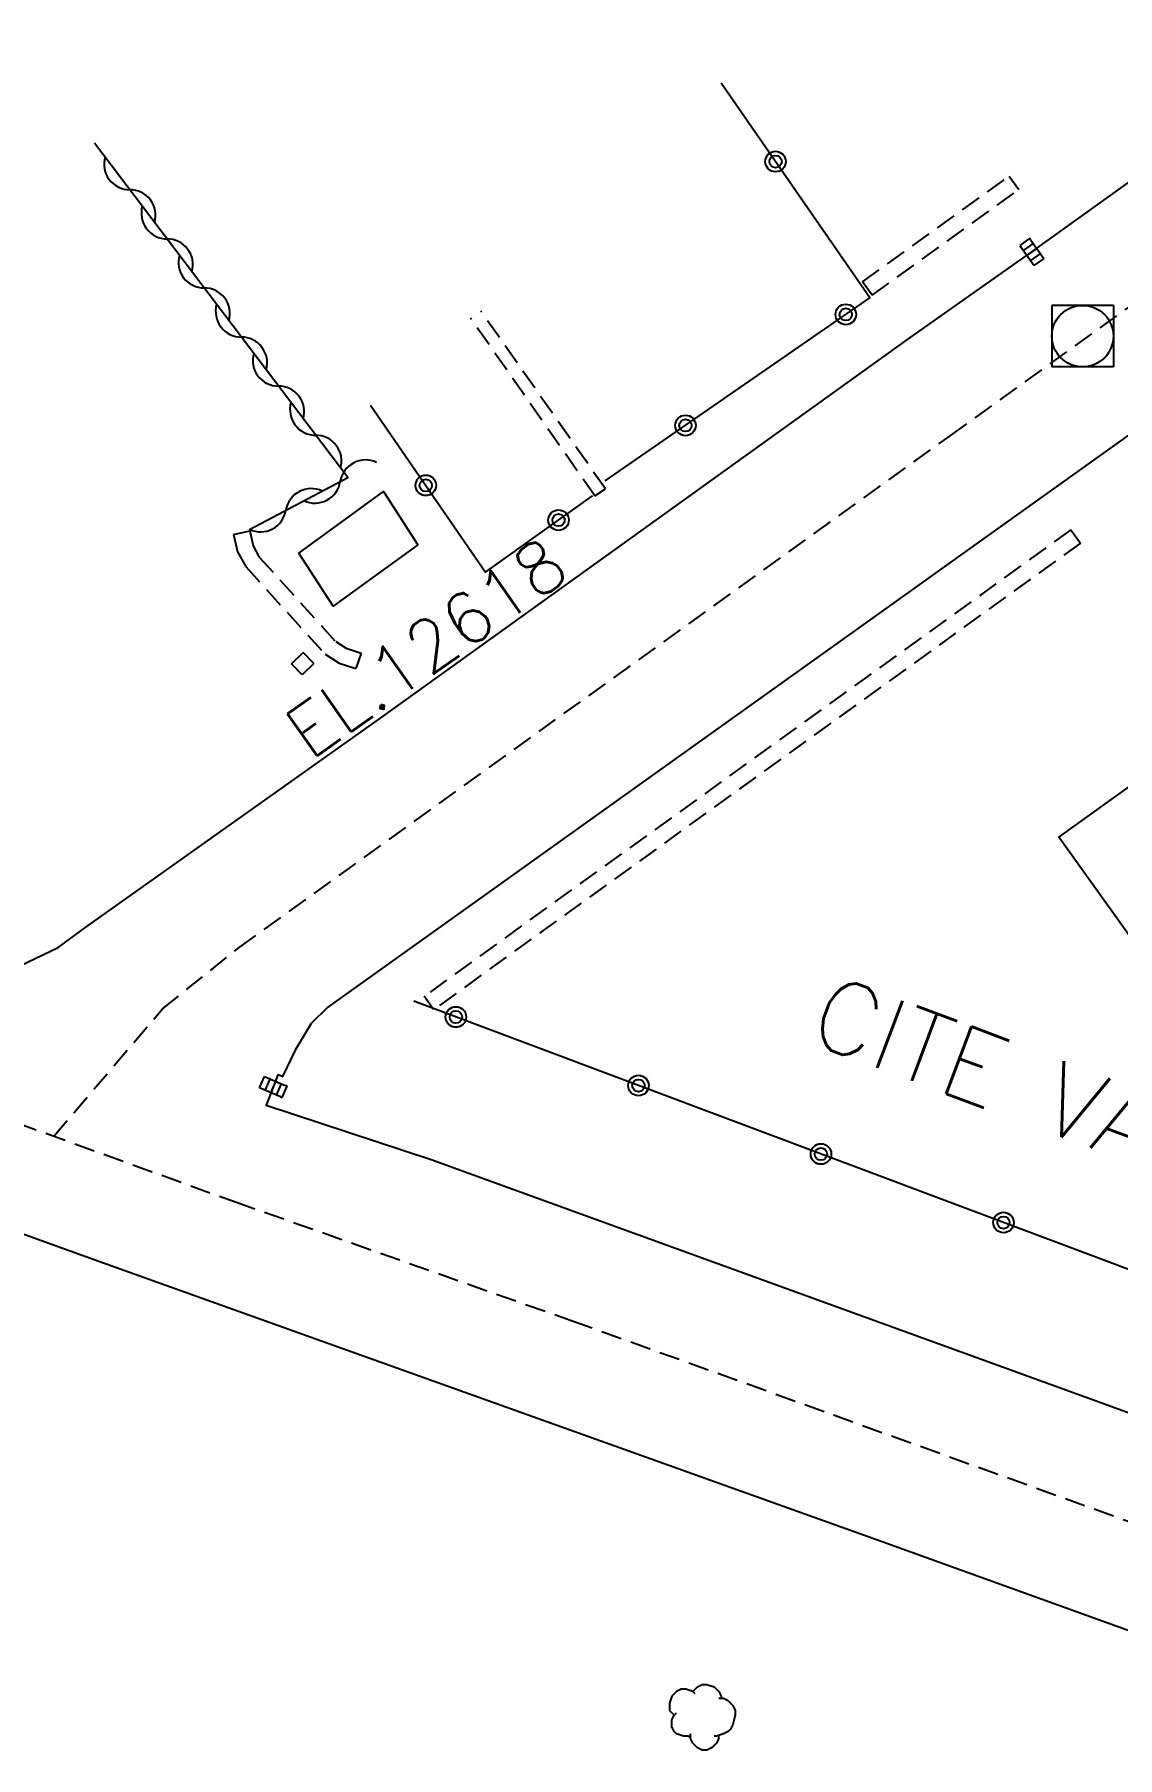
# Model space of a CAD drawing. Header units: millimetres. Extents: x 138000 to 139000, y 124000 to 124998.
# Drawn here: x 138051.87 to 138078.25, y 124695.6 to 124737.58 of the extents above; entities that cross this region are included whole.
import ezdxf
from ezdxf.enums import TextEntityAlignment as Align

# ---------------------------------------------------------------- set-up
doc = ezdxf.new("R2010")
doc.units = ezdxf.units.MM
doc.linetypes.add('DASHED', pattern=[0.75, 0.5, -0.25])
doc.layers.get('0').update_dxf_attribs({"linetype": 'CONTINUOUS'})
for name, color, linetype in [('W0001', 6, 'DASHED'), ('W0008', 7, 'CONTINUOUS'), ('W0100', 7, 'CONTINUOUS'), ('W0112', 1, 'DASHED'), ('W0300', 7, 'CONTINUOUS'), ('W0310', 3, 'CONTINUOUS'), ('W0322', 7, 'CONTINUOUS'), ('W0400', 7, 'CONTINUOUS'), ('W0420', 7, 'CONTINUOUS'), ('W0984', 7, 'CONTINUOUS'), ('W0989', 7, 'CONTINUOUS')]:
    doc.layers.add(name, color=color, linetype=linetype)
doc.styles.get("Standard").update_dxf_attribs({"font": 'romans.shx', "width": 0.85})

# ---------------------------------------------------------------- blocks, each defined once
blk = doc.blocks.new('T300')
for p, q in [((-0.8, 0.514), (-0.857, 0.343)), ((-0.686, 0.629), (-0.8, 0.514)), ((-0.571, 0.686), (-0.686, 0.629)), ((-0.457, 0.686), (-0.571, 0.686)), ((-0.286, 0.629), (-0.457, 0.686)), ((-0.286, 0.629), (-0.171, 0.743)), ((-0.229, 0.571), (-0.286, 0.629)), ((-0.171, 0.743), (-0.057, 0.8)), ((-0.057, 0.8), (0.057, 0.8)), ((0.057, 0.8), (0.229, 0.743)), ((0.229, 0.743), (0.343, 0.629)), ((0.343, 0.629), (0.4, 0.514)), ((0.457, 0.457), (0.343, 0.457)), ((0.4, 0.514), (0.4, 0.457)), ((0.571, 0.4), (0.457, 0.457)), ((-0.857, 0.343), (-0.857, 0.171)), ((-0.857, 0.171), (-0.743, 0.057)), ((-0.8, -0.057), (-0.743, 0.057)), ((-0.743, 0.057), (-0.686, 0.114)), ((0.571, 0.4), (0.686, 0.286)), ((0.686, 0.286), (0.743, 0.171)), ((0.743, 0.057), (0.686, -0.171)), ((0.743, 0.171), (0.743, 0.057)), ((-0.8, -0.171), (-0.8, -0.057)), ((-0.8, -0.229), (-0.8, -0.171)), ((-0.743, -0.343), (-0.8, -0.229)), ((-0.686, -0.4), (-0.743, -0.343)), ((-0.514, -0.457), (-0.686, -0.4)), ((-0.343, -0.457), (-0.343, -0.4)), ((0.457, -0.4), (0.286, -0.457)), ((0.571, -0.343), (0.457, -0.4)), ((0.629, -0.286), (0.571, -0.343)), ((0.686, -0.171), (0.629, -0.286)), ((-0.4, -0.457), (-0.514, -0.457)), ((-0.4, -0.457), (-0.343, -0.457)), ((-0.343, -0.514), (-0.343, -0.457)), ((-0.286, -0.629), (-0.343, -0.514)), ((-0.171, -0.743), (-0.286, -0.629)), ((-0.057, -0.8), (-0.171, -0.743)), ((0.057, -0.8), (-0.057, -0.8)), ((0.171, -0.743), (0.057, -0.8)), ((0.229, -0.686), (0.171, -0.743)), ((0.286, -0.457), (0.229, -0.457)), ((0.286, -0.629), (0.229, -0.686)), ((0.343, -0.514), (0.286, -0.629)), ((0.343, -0.514), (0.343, -0.457))]:
    blk.add_line(p, q)
blk = doc.blocks.new('T400')
for p, q in [((-0.15, 0.3), (0.15, 0.3)), ((-0.15, -0.25), (-0.15, 0.3)), ((-0.15, 0.15), (0.15, 0.15)), ((-0.15, 0), (0.15, 0)), ((0.15, 0.3), (0.15, -0.25)), ((-0.15, -0.15), (0.15, -0.15)), ((-0.15, -0.25), (-0.15, -0.3)), ((-0.15, -0.3), (0.15, -0.3)), ((0.15, -0.3), (0.15, -0.25))]:
    blk.add_line(p, q)
blk = doc.blocks.new('T420')
for p, q in [((0.75, 0.75), (-0.75, 0.75)), ((-0.75, 0.75), (-0.75, -0.75)), ((0.75, 0.75), (0.75, -0.75)), ((0.75, -0.75), (-0.75, -0.75))]:
    blk.add_line(p, q)
blk.add_ellipse((0, 0), major_axis=(-0.53, 0.53), ratio=1, start_param=3.926991, end_param=10.210176)
blk = doc.blocks.new('t322o')
at = {"color": 0, "linetype": 'Continuous'}
for radius in [0.25, 0.15]:
    blk.add_circle((0, 0), radius, dxfattribs=at)
blk = doc.blocks.new('t310o')
at = {"color": 0, "linetype": 'Continuous'}
for centre, start, end in [((-0.5, 0.375), 216.8699, 323.1304), ((0.5, -0.375), 36.8699, 143.1303)]:
    blk.add_arc(centre, 0.625, start, end, dxfattribs=at)

msp = doc.modelspace()

# ---------------------------------------------------------------- linework, layer by layer
at = {"layer": 'W0001'}
for points in [[(138052.338, 124710.742), (138054.984, 124713.841), (138056.852, 124715.34), (138074.176, 124727.804), (138086.972, 124737.004), (138089.342, 124739.052), (138091.741, 124741.614), (138093.576, 124744.06), (138097.296, 124757.384)], [(138000, 124729.581), (138031.782, 124718.165), (138038.278, 124715.826), (138047.916, 124712.346), (138056.76, 124709.139), (138064.986, 124706.237), (138079.282, 124701.084), (138086.744, 124698.424), (138093.612, 124695.848), (138098.185, 124693.524), (138101.514, 124691.212), (138104.78, 124687.983), (138107.676, 124683.211)]]:
    msp.add_lwpolyline(points, dxfattribs=at)
at = {"layer": 'W0008'}
for points in [[(138100.447, 124743.454), (138080.985, 124729.6), (138078.577, 124727.859), (138059.013, 124713.885), (138058.605, 124713.489), (138058.219, 124712.839), (138057.911, 124712.191), (138057.792, 124712.235), (138057.685, 124711.935), (138057.508, 124711.5), (138061.527, 124710.173), (138078.467, 124704.025), (138085.911, 124701.387), (138090.416, 124699.76), (138094.141, 124698.377), (138098.243, 124696.457), (138101.799, 124694.257)], [(138051.509, 124714.891), (138052.44, 124715.338), (138053.121, 124715.832), (138060.328, 124720.952), (138073.137, 124730.151), (138076.164, 124732.283), (138085.041, 124738.663)], [(138000, 124726.915), (138032.749, 124715.167), (138037.894, 124713.297), (138053.521, 124707.665), (138072.517, 124700.866), (138083.671, 124696.846), (138087.331, 124695.57), (138090.479, 124694.414), (138093.709, 124693.069), (138096.385, 124691.688), (138098.944, 124690.01), (138101.347, 124688.068), (138102.717, 124686.519), (138103.832, 124684.812), (138105.514, 124682.003)]]:
    msp.add_lwpolyline(points, dxfattribs=at)
at = {"layer": 'W0100'}
for points in [[(138058.309, 124724.947), (138060.371, 124726.444), (138060.371, 124726.444), (138060.371, 124726.444), (138060.371, 124726.444), (138060.371, 124726.444), (138060.371, 124726.444), (138060.371, 124726.444), (138060.371, 124726.444), (138060.371, 124726.444), (138060.371, 124726.444), (138060.371, 124726.444), (138060.371, 124726.444), (138060.371, 124726.444), (138060.371, 124726.444), (138060.371, 124726.444), (138060.371, 124726.444), (138060.371, 124726.444), (138060.371, 124726.444), (138060.371, 124726.444), (138060.371, 124726.444), (138060.371, 124726.444), (138060.371, 124726.444), (138060.371, 124726.444), (138060.371, 124726.444), (138060.371, 124726.444), (138060.371, 124726.444), (138060.371, 124726.444), (138060.371, 124726.444), (138060.371, 124726.444), (138060.371, 124726.444), (138060.371, 124726.444), (138060.371, 124726.444), (138060.371, 124726.444), (138060.371, 124726.444), (138060.371, 124726.444), (138060.371, 124726.444), (138060.371, 124726.444), (138060.371, 124726.444), (138060.371, 124726.444), (138060.371, 124726.444), (138060.371, 124726.444), (138060.371, 124726.444), (138060.371, 124726.444), (138060.371, 124726.444), (138060.371, 124726.444), (138060.371, 124726.444), (138060.371, 124726.444), (138060.371, 124726.444), (138060.371, 124726.444), (138060.371, 124726.444), (138060.371, 124726.444), (138060.371, 124726.444), (138060.371, 124726.444), (138060.371, 124726.444), (138060.371, 124726.444), (138060.371, 124726.444), (138060.371, 124726.444), (138060.371, 124726.444), (138060.371, 124726.444), (138060.371, 124726.444), (138060.371, 124726.444), (138060.371, 124726.444), (138060.371, 124726.444), (138060.371, 124726.444), (138060.371, 124726.444), (138060.371, 124726.444), (138060.371, 124726.444), (138060.371, 124726.444), (138060.371, 124726.444), (138060.371, 124726.444), (138060.371, 124726.444), (138060.371, 124726.444), (138060.371, 124726.444), (138060.371, 124726.444), (138060.371, 124726.444), (138060.371, 124726.444), (138060.371, 124726.444), (138060.371, 124726.444), (138060.371, 124726.444), (138060.371, 124726.444), (138060.371, 124726.444), (138060.371, 124726.444), (138060.371, 124726.444), (138060.371, 124726.444), (138060.371, 124726.444), (138060.371, 124726.444), (138060.371, 124726.444), (138060.371, 124726.444), (138060.371, 124726.444), (138060.371, 124726.444), (138060.371, 124726.444), (138060.371, 124726.444), (138060.371, 124726.444), (138060.371, 124726.444), (138060.371, 124726.444), (138060.371, 124726.444), (138060.371, 124726.444), (138060.371, 124726.444), (138060.371, 124726.444), (138061.209, 124725.151), (138059.147, 124723.654), (138058.309, 124724.947), (138058.309, 124724.947), (138058.309, 124724.947), (138058.309, 124724.947), (138058.309, 124724.947), (138058.309, 124724.947), (138058.309, 124724.947), (138058.309, 124724.947), (138058.309, 124724.947), (138058.309, 124724.947), (138058.309, 124724.947), (138058.309, 124724.947), (138058.309, 124724.947), (138058.309, 124724.947), (138058.309, 124724.947), (138058.309, 124724.947), (138058.309, 124724.947), (138058.309, 124724.947), (138058.309, 124724.947), (138058.309, 124724.947), (138058.309, 124724.947), (138058.309, 124724.947), (138058.309, 124724.947), (138058.309, 124724.947), (138058.309, 124724.947), (138058.309, 124724.947), (138058.309, 124724.947), (138058.309, 124724.947), (138058.309, 124724.947), (138058.309, 124724.947), (138058.309, 124724.947), (138058.309, 124724.947), (138058.309, 124724.947), (138058.309, 124724.947), (138058.309, 124724.947), (138058.309, 124724.947), (138058.309, 124724.947), (138058.309, 124724.947), (138058.309, 124724.947), (138058.309, 124724.947), (138058.309, 124724.947), (138058.309, 124724.947), (138058.309, 124724.947), (138058.309, 124724.947), (138058.309, 124724.947), (138058.309, 124724.947), (138058.309, 124724.947), (138058.309, 124724.947), (138058.309, 124724.947), (138058.309, 124724.947), (138058.309, 124724.947), (138058.309, 124724.947), (138058.309, 124724.947), (138058.309, 124724.947), (138058.309, 124724.947), (138058.309, 124724.947), (138058.309, 124724.947), (138058.309, 124724.947), (138058.309, 124724.947), (138058.309, 124724.947), (138058.309, 124724.947), (138058.309, 124724.947), (138058.309, 124724.947), (138058.309, 124724.947), (138058.309, 124724.947), (138058.309, 124724.947), (138058.309, 124724.947), (138058.309, 124724.947), (138058.309, 124724.947), (138058.309, 124724.947), (138058.309, 124724.947), (138058.309, 124724.947), (138058.309, 124724.947), (138058.309, 124724.947), (138058.309, 124724.947), (138058.309, 124724.947), (138058.309, 124724.947), (138058.309, 124724.947), (138058.309, 124724.947), (138058.309, 124724.947), (138058.309, 124724.947), (138058.309, 124724.947), (138058.309, 124724.947), (138058.309, 124724.947), (138058.309, 124724.947), (138058.309, 124724.947), (138058.309, 124724.947), (138058.309, 124724.947), (138058.309, 124724.947), (138058.309, 124724.947), (138058.309, 124724.947), (138058.309, 124724.947), (138058.309, 124724.947), (138058.309, 124724.947), (138058.309, 124724.947), (138058.309, 124724.947), (138058.309, 124724.947), (138058.309, 124724.947), (138058.309, 124724.947), (138058.309, 124724.947), (138058.309, 124724.947), (138058.309, 124724.947), (138058.309, 124724.947), (138058.309, 124724.947), (138058.309, 124724.947), (138058.309, 124724.947), (138058.309, 124724.947), (138058.309, 124724.947), (138058.309, 124724.947), (138058.309, 124724.947), (138058.309, 124724.947), (138058.309, 124724.947), (138058.309, 124724.947), (138058.309, 124724.947), (138058.309, 124724.947), (138058.309, 124724.947), (138058.309, 124724.947), (138058.309, 124724.947)], [(138079.733, 124713.965), (138076.82, 124718.029), (138086.414, 124724.907)]]:
    msp.add_lwpolyline(points, dxfattribs=at)
at = {"layer": 'W0112'}
for points in [[(138072.271, 124731.233), (138072.037, 124731.558), (138075.615, 124734.13), (138075.849, 124733.806), (138075.849, 124733.806), (138075.849, 124733.806), (138075.849, 124733.806), (138075.849, 124733.806), (138075.849, 124733.806), (138075.849, 124733.806), (138075.849, 124733.806), (138075.849, 124733.806), (138075.849, 124733.806), (138075.849, 124733.806), (138075.849, 124733.806), (138075.849, 124733.806), (138075.849, 124733.806), (138075.849, 124733.806), (138075.849, 124733.806), (138075.849, 124733.806), (138075.849, 124733.806), (138075.849, 124733.806), (138075.849, 124733.806), (138075.849, 124733.806), (138075.849, 124733.806), (138075.849, 124733.806), (138075.849, 124733.806), (138075.849, 124733.806), (138075.849, 124733.806), (138075.849, 124733.806), (138075.849, 124733.806), (138075.849, 124733.806), (138075.849, 124733.806), (138075.849, 124733.806), (138075.849, 124733.806), (138075.849, 124733.806), (138075.849, 124733.806), (138075.849, 124733.806), (138075.849, 124733.806), (138075.849, 124733.806), (138075.849, 124733.806), (138075.849, 124733.806), (138075.849, 124733.806), (138075.849, 124733.806), (138075.849, 124733.806), (138075.849, 124733.806), (138075.849, 124733.806), (138075.849, 124733.806), (138075.849, 124733.806), (138075.849, 124733.806), (138075.849, 124733.806), (138075.849, 124733.806), (138075.849, 124733.806), (138075.849, 124733.806), (138075.849, 124733.806), (138075.849, 124733.806), (138075.849, 124733.806), (138075.849, 124733.806), (138075.849, 124733.806), (138075.849, 124733.806), (138075.849, 124733.806), (138075.849, 124733.806), (138075.849, 124733.806), (138075.849, 124733.806), (138075.849, 124733.806), (138075.849, 124733.806), (138075.849, 124733.806), (138075.849, 124733.806), (138075.849, 124733.806), (138075.849, 124733.806), (138075.849, 124733.806), (138075.849, 124733.806), (138075.849, 124733.806), (138075.849, 124733.806), (138075.849, 124733.806), (138075.849, 124733.806), (138075.849, 124733.806), (138075.849, 124733.806), (138075.849, 124733.806), (138075.849, 124733.806), (138075.849, 124733.806), (138075.849, 124733.806), (138075.849, 124733.806), (138075.849, 124733.806), (138075.849, 124733.806), (138075.849, 124733.806), (138075.849, 124733.806), (138075.849, 124733.806), (138075.849, 124733.806), (138075.849, 124733.806), (138075.849, 124733.806), (138075.849, 124733.806), (138075.849, 124733.806), (138075.849, 124733.806), (138075.849, 124733.806), (138075.849, 124733.806), (138075.849, 124733.806), (138075.849, 124733.806), (138075.849, 124733.806), (138075.849, 124733.806), (138075.849, 124733.806), (138075.849, 124733.806), (138075.849, 124733.806), (138075.849, 124733.806), (138075.849, 124733.806), (138075.849, 124733.806), (138075.849, 124733.806), (138075.849, 124733.806), (138075.849, 124733.806), (138075.849, 124733.806), (138075.849, 124733.806), (138075.849, 124733.806), (138075.849, 124733.806), (138075.849, 124733.806), (138075.849, 124733.806), (138075.849, 124733.806), (138075.849, 124733.806), (138075.849, 124733.806), (138075.849, 124733.806), (138075.849, 124733.806)], [(138072.271, 124731.233), (138075.849, 124733.806), (138075.849, 124733.806), (138075.849, 124733.806), (138075.849, 124733.806), (138075.849, 124733.806), (138075.849, 124733.806), (138075.849, 124733.806), (138075.849, 124733.806), (138075.849, 124733.806), (138075.849, 124733.806), (138075.849, 124733.806), (138075.849, 124733.806), (138075.849, 124733.806), (138075.849, 124733.806), (138075.849, 124733.806), (138075.849, 124733.806), (138075.849, 124733.806), (138075.849, 124733.806), (138075.849, 124733.806), (138075.849, 124733.806), (138075.849, 124733.806), (138075.849, 124733.806), (138075.849, 124733.806), (138075.849, 124733.806), (138075.849, 124733.806), (138075.849, 124733.806), (138075.849, 124733.806), (138075.849, 124733.806), (138075.849, 124733.806), (138075.849, 124733.806), (138075.849, 124733.806), (138075.849, 124733.806), (138075.849, 124733.806), (138075.849, 124733.806), (138075.849, 124733.806), (138075.849, 124733.806), (138075.849, 124733.806), (138075.849, 124733.806), (138075.849, 124733.806), (138075.849, 124733.806), (138075.849, 124733.806), (138075.849, 124733.806), (138075.849, 124733.806), (138075.849, 124733.806), (138075.849, 124733.806), (138075.849, 124733.806), (138075.849, 124733.806), (138075.849, 124733.806), (138075.849, 124733.806), (138075.849, 124733.806), (138075.849, 124733.806), (138075.849, 124733.806), (138075.849, 124733.806), (138075.849, 124733.806), (138075.849, 124733.806), (138075.849, 124733.806), (138075.849, 124733.806), (138075.849, 124733.806), (138075.849, 124733.806), (138075.849, 124733.806), (138075.849, 124733.806), (138075.849, 124733.806), (138075.849, 124733.806), (138075.849, 124733.806), (138075.849, 124733.806), (138075.849, 124733.806), (138075.849, 124733.806), (138075.849, 124733.806), (138075.849, 124733.806), (138075.849, 124733.806), (138075.849, 124733.806), (138075.849, 124733.806), (138075.849, 124733.806), (138075.849, 124733.806), (138075.849, 124733.806), (138075.849, 124733.806), (138075.849, 124733.806), (138075.849, 124733.806), (138075.849, 124733.806), (138075.849, 124733.806), (138075.849, 124733.806), (138075.849, 124733.806), (138075.849, 124733.806), (138075.849, 124733.806), (138075.849, 124733.806), (138075.849, 124733.806), (138075.849, 124733.806), (138075.849, 124733.806), (138075.849, 124733.806), (138075.849, 124733.806), (138075.849, 124733.806), (138075.849, 124733.806), (138075.849, 124733.806), (138075.849, 124733.806), (138075.849, 124733.806), (138075.849, 124733.806), (138075.849, 124733.806), (138075.849, 124733.806), (138075.849, 124733.806), (138075.849, 124733.806), (138075.849, 124733.806), (138075.849, 124733.806), (138075.849, 124733.806), (138075.849, 124733.806), (138075.849, 124733.806), (138075.849, 124733.806), (138075.849, 124733.806), (138075.849, 124733.806), (138075.849, 124733.806), (138075.849, 124733.806), (138075.849, 124733.806), (138075.849, 124733.806), (138075.849, 124733.806), (138075.849, 124733.806), (138075.849, 124733.806), (138075.849, 124733.806), (138075.849, 124733.806), (138075.849, 124733.806), (138075.849, 124733.806)], [(138065.521, 124726.339), (138062.489, 124730.67), (138062.489, 124730.67), (138062.489, 124730.67), (138062.489, 124730.67), (138062.489, 124730.67), (138062.489, 124730.67), (138062.489, 124730.67), (138062.489, 124730.67), (138062.489, 124730.67), (138062.489, 124730.67), (138062.489, 124730.67), (138062.489, 124730.67), (138062.489, 124730.67), (138062.489, 124730.67), (138062.489, 124730.67), (138062.489, 124730.67), (138062.489, 124730.67), (138062.489, 124730.67), (138062.489, 124730.67), (138062.489, 124730.67), (138062.489, 124730.67), (138062.489, 124730.67), (138062.489, 124730.67), (138062.489, 124730.67), (138062.489, 124730.67), (138062.489, 124730.67), (138062.489, 124730.67), (138062.489, 124730.67), (138062.489, 124730.67), (138062.489, 124730.67), (138062.489, 124730.67), (138062.489, 124730.67), (138062.489, 124730.67), (138062.489, 124730.67), (138062.489, 124730.67), (138062.489, 124730.67), (138062.489, 124730.67), (138062.489, 124730.67), (138062.489, 124730.67), (138062.489, 124730.67), (138062.489, 124730.67), (138062.489, 124730.67), (138062.489, 124730.67), (138062.489, 124730.67), (138062.489, 124730.67), (138062.489, 124730.67), (138062.489, 124730.67), (138062.489, 124730.67), (138062.489, 124730.67), (138062.489, 124730.67), (138062.489, 124730.67), (138062.489, 124730.67), (138062.489, 124730.67), (138062.489, 124730.67), (138062.489, 124730.67), (138062.489, 124730.67), (138062.489, 124730.67), (138062.489, 124730.67), (138062.489, 124730.67), (138062.489, 124730.67), (138062.489, 124730.67), (138062.489, 124730.67), (138062.489, 124730.67), (138062.489, 124730.67), (138062.489, 124730.67), (138062.489, 124730.67), (138062.489, 124730.67), (138062.489, 124730.67), (138062.489, 124730.67), (138062.489, 124730.67), (138062.489, 124730.67), (138062.489, 124730.67), (138062.489, 124730.67), (138062.489, 124730.67), (138062.489, 124730.67), (138062.489, 124730.67), (138062.489, 124730.67), (138062.489, 124730.67), (138062.489, 124730.67), (138062.489, 124730.67), (138062.489, 124730.67), (138062.489, 124730.67), (138062.489, 124730.67), (138062.489, 124730.67), (138062.489, 124730.67), (138062.489, 124730.67), (138062.489, 124730.67), (138062.489, 124730.67), (138062.489, 124730.67), (138062.489, 124730.67), (138062.489, 124730.67), (138062.489, 124730.67), (138062.489, 124730.67), (138062.489, 124730.67), (138062.489, 124730.67), (138062.489, 124730.67), (138062.489, 124730.67), (138062.489, 124730.67), (138062.489, 124730.67), (138062.489, 124730.67), (138062.489, 124730.67), (138062.489, 124730.67), (138062.489, 124730.67), (138062.489, 124730.67), (138062.489, 124730.67), (138062.489, 124730.67), (138062.489, 124730.67), (138062.489, 124730.67), (138062.489, 124730.67), (138062.489, 124730.67), (138062.489, 124730.67), (138062.489, 124730.67), (138062.489, 124730.67), (138062.489, 124730.67), (138062.489, 124730.67), (138062.489, 124730.67), (138062.489, 124730.67), (138062.489, 124730.67)], [(138065.521, 124726.339), (138065.774, 124726.511), (138062.742, 124730.842), (138062.742, 124730.842), (138062.742, 124730.842), (138062.742, 124730.842), (138062.742, 124730.842), (138062.742, 124730.842), (138062.742, 124730.842), (138062.742, 124730.842), (138062.742, 124730.842), (138062.742, 124730.842), (138062.742, 124730.842), (138062.742, 124730.842), (138062.742, 124730.842), (138062.742, 124730.842), (138062.742, 124730.842), (138062.742, 124730.842), (138062.742, 124730.842), (138062.742, 124730.842), (138062.742, 124730.842), (138062.742, 124730.842), (138062.742, 124730.842), (138062.742, 124730.842), (138062.742, 124730.842), (138062.742, 124730.842), (138062.742, 124730.842), (138062.742, 124730.842), (138062.742, 124730.842), (138062.742, 124730.842), (138062.742, 124730.842), (138062.742, 124730.842), (138062.742, 124730.842), (138062.742, 124730.842), (138062.742, 124730.842), (138062.742, 124730.842), (138062.742, 124730.842), (138062.742, 124730.842), (138062.742, 124730.842), (138062.742, 124730.842), (138062.742, 124730.842), (138062.742, 124730.842), (138062.742, 124730.842), (138062.742, 124730.842), (138062.742, 124730.842), (138062.742, 124730.842), (138062.742, 124730.842), (138062.742, 124730.842), (138062.742, 124730.842), (138062.742, 124730.842), (138062.742, 124730.842), (138062.742, 124730.842), (138062.742, 124730.842), (138062.742, 124730.842), (138062.742, 124730.842), (138062.742, 124730.842), (138062.742, 124730.842), (138062.742, 124730.842), (138062.742, 124730.842), (138062.742, 124730.842), (138062.742, 124730.842), (138062.742, 124730.842), (138062.742, 124730.842), (138062.742, 124730.842), (138062.742, 124730.842), (138062.742, 124730.842), (138062.742, 124730.842), (138062.742, 124730.842), (138062.742, 124730.842), (138062.742, 124730.842), (138062.742, 124730.842), (138062.742, 124730.842), (138062.742, 124730.842), (138062.742, 124730.842), (138062.742, 124730.842), (138062.742, 124730.842), (138062.742, 124730.842), (138062.742, 124730.842), (138062.742, 124730.842), (138062.742, 124730.842), (138062.742, 124730.842), (138062.742, 124730.842), (138062.742, 124730.842), (138062.742, 124730.842), (138062.742, 124730.842), (138062.742, 124730.842), (138062.742, 124730.842), (138062.742, 124730.842), (138062.742, 124730.842), (138062.742, 124730.842), (138062.742, 124730.842), (138062.742, 124730.842), (138062.742, 124730.842), (138062.742, 124730.842), (138062.742, 124730.842), (138062.742, 124730.842), (138062.742, 124730.842), (138062.742, 124730.842), (138062.742, 124730.842), (138062.742, 124730.842), (138062.742, 124730.842), (138062.742, 124730.842), (138062.742, 124730.842), (138062.742, 124730.842), (138062.742, 124730.842), (138062.742, 124730.842), (138062.742, 124730.842), (138062.742, 124730.842), (138062.742, 124730.842), (138062.742, 124730.842), (138062.742, 124730.842), (138062.742, 124730.842), (138062.742, 124730.842), (138062.742, 124730.842), (138062.742, 124730.842), (138062.742, 124730.842), (138062.742, 124730.842), (138062.742, 124730.842), (138062.742, 124730.842), (138062.742, 124730.842)], [(138056.719, 124725.401), (138057.109, 124725.489), (138057.191, 124725.122), (138057.342, 124724.85), (138059.207, 124722.79), (138059.46, 124722.631), (138059.823, 124722.511), (138059.697, 124722.131), (138059.697, 124722.131), (138059.697, 124722.131), (138059.697, 124722.131), (138059.697, 124722.131), (138059.697, 124722.131), (138059.697, 124722.131), (138059.697, 124722.131), (138059.697, 124722.131), (138059.697, 124722.131), (138059.697, 124722.131), (138059.697, 124722.131), (138059.697, 124722.131), (138059.697, 124722.131), (138059.697, 124722.131), (138059.697, 124722.131), (138059.697, 124722.131), (138059.697, 124722.131), (138059.697, 124722.131), (138059.697, 124722.131), (138059.697, 124722.131), (138059.697, 124722.131), (138059.697, 124722.131), (138059.697, 124722.131), (138059.697, 124722.131), (138059.697, 124722.131), (138059.697, 124722.131), (138059.697, 124722.131), (138059.697, 124722.131), (138059.697, 124722.131), (138059.697, 124722.131), (138059.697, 124722.131), (138059.697, 124722.131), (138059.697, 124722.131), (138059.697, 124722.131), (138059.697, 124722.131), (138059.697, 124722.131), (138059.697, 124722.131), (138059.697, 124722.131), (138059.697, 124722.131), (138059.697, 124722.131), (138059.697, 124722.131), (138059.697, 124722.131), (138059.697, 124722.131), (138059.697, 124722.131), (138059.697, 124722.131), (138059.697, 124722.131), (138059.697, 124722.131), (138059.697, 124722.131), (138059.697, 124722.131), (138059.697, 124722.131), (138059.697, 124722.131), (138059.697, 124722.131), (138059.697, 124722.131), (138059.697, 124722.131), (138059.697, 124722.131), (138059.697, 124722.131), (138059.697, 124722.131), (138059.697, 124722.131), (138059.697, 124722.131), (138059.697, 124722.131), (138059.697, 124722.131), (138059.697, 124722.131), (138059.697, 124722.131), (138059.697, 124722.131), (138059.697, 124722.131), (138059.697, 124722.131), (138059.697, 124722.131), (138059.697, 124722.131), (138059.697, 124722.131), (138059.697, 124722.131), (138059.697, 124722.131), (138059.697, 124722.131), (138059.697, 124722.131), (138059.697, 124722.131), (138059.697, 124722.131), (138059.697, 124722.131), (138059.697, 124722.131), (138059.697, 124722.131), (138059.697, 124722.131), (138059.697, 124722.131), (138059.697, 124722.131), (138059.697, 124722.131), (138059.697, 124722.131), (138059.697, 124722.131), (138059.697, 124722.131), (138059.697, 124722.131), (138059.697, 124722.131), (138059.697, 124722.131), (138059.697, 124722.131), (138059.697, 124722.131), (138059.697, 124722.131), (138059.697, 124722.131), (138059.697, 124722.131), (138059.697, 124722.131), (138059.697, 124722.131), (138059.697, 124722.131), (138059.697, 124722.131), (138059.697, 124722.131), (138059.697, 124722.131), (138059.697, 124722.131), (138059.697, 124722.131), (138059.697, 124722.131), (138059.697, 124722.131), (138059.697, 124722.131), (138059.697, 124722.131), (138059.697, 124722.131), (138059.697, 124722.131), (138059.697, 124722.131), (138059.697, 124722.131), (138059.697, 124722.131), (138059.697, 124722.131), (138059.697, 124722.131)], [(138077.116, 124725.512), (138061.357, 124714.148), (138061.357, 124714.148), (138061.357, 124714.148), (138061.357, 124714.148), (138061.357, 124714.148), (138061.357, 124714.148), (138061.357, 124714.148), (138061.357, 124714.148), (138061.357, 124714.148), (138061.357, 124714.148), (138061.357, 124714.148), (138061.357, 124714.148), (138061.357, 124714.148), (138061.357, 124714.148), (138061.357, 124714.148), (138061.357, 124714.148), (138061.357, 124714.148), (138061.357, 124714.148), (138061.357, 124714.148), (138061.357, 124714.148), (138061.357, 124714.148), (138061.357, 124714.148), (138061.357, 124714.148), (138061.357, 124714.148), (138061.357, 124714.148), (138061.357, 124714.148), (138061.357, 124714.148), (138061.357, 124714.148), (138061.357, 124714.148), (138061.357, 124714.148), (138061.357, 124714.148), (138061.357, 124714.148), (138061.357, 124714.148), (138061.357, 124714.148), (138061.357, 124714.148), (138061.357, 124714.148), (138061.357, 124714.148), (138061.357, 124714.148), (138061.357, 124714.148), (138061.357, 124714.148), (138061.357, 124714.148), (138061.357, 124714.148), (138061.357, 124714.148), (138061.357, 124714.148), (138061.357, 124714.148), (138061.357, 124714.148), (138061.357, 124714.148), (138061.357, 124714.148), (138061.357, 124714.148), (138061.357, 124714.148), (138061.357, 124714.148), (138061.357, 124714.148), (138061.357, 124714.148), (138061.357, 124714.148), (138061.357, 124714.148), (138061.357, 124714.148), (138061.357, 124714.148), (138061.357, 124714.148), (138061.357, 124714.148), (138061.357, 124714.148), (138061.357, 124714.148), (138061.357, 124714.148), (138061.357, 124714.148), (138061.357, 124714.148), (138061.357, 124714.148), (138061.357, 124714.148), (138061.357, 124714.148), (138061.357, 124714.148), (138061.357, 124714.148), (138061.357, 124714.148), (138061.357, 124714.148), (138061.357, 124714.148), (138061.357, 124714.148), (138061.357, 124714.148), (138061.357, 124714.148), (138061.357, 124714.148), (138061.357, 124714.148), (138061.357, 124714.148), (138061.357, 124714.148), (138061.357, 124714.148), (138061.357, 124714.148), (138061.357, 124714.148), (138061.357, 124714.148), (138061.357, 124714.148), (138061.357, 124714.148), (138061.357, 124714.148), (138061.357, 124714.148), (138061.357, 124714.148), (138061.357, 124714.148), (138061.357, 124714.148), (138061.357, 124714.148), (138061.357, 124714.148), (138061.357, 124714.148), (138061.357, 124714.148), (138061.357, 124714.148), (138061.357, 124714.148), (138061.357, 124714.148), (138061.357, 124714.148), (138061.357, 124714.148), (138061.357, 124714.148), (138061.357, 124714.148), (138061.357, 124714.148), (138061.357, 124714.148), (138061.357, 124714.148), (138061.357, 124714.148), (138061.357, 124714.148), (138061.357, 124714.148), (138061.357, 124714.148), (138061.357, 124714.148), (138061.357, 124714.148), (138061.357, 124714.148), (138061.357, 124714.148), (138061.357, 124714.148), (138061.357, 124714.148), (138061.357, 124714.148), (138061.357, 124714.148), (138061.357, 124714.148), (138061.357, 124714.148), (138061.357, 124714.148)], [(138077.116, 124725.512), (138077.35, 124725.188), (138061.591, 124713.823), (138061.357, 124714.148), (138061.357, 124714.148), (138061.357, 124714.148), (138061.357, 124714.148), (138061.357, 124714.148), (138061.357, 124714.148), (138061.357, 124714.148), (138061.357, 124714.148), (138061.357, 124714.148), (138061.357, 124714.148), (138061.357, 124714.148), (138061.357, 124714.148), (138061.357, 124714.148), (138061.357, 124714.148), (138061.357, 124714.148), (138061.357, 124714.148), (138061.357, 124714.148), (138061.357, 124714.148), (138061.357, 124714.148), (138061.357, 124714.148), (138061.357, 124714.148), (138061.357, 124714.148), (138061.357, 124714.148), (138061.357, 124714.148), (138061.357, 124714.148), (138061.357, 124714.148), (138061.357, 124714.148), (138061.357, 124714.148), (138061.357, 124714.148), (138061.357, 124714.148), (138061.357, 124714.148), (138061.357, 124714.148), (138061.357, 124714.148), (138061.357, 124714.148), (138061.357, 124714.148), (138061.357, 124714.148), (138061.357, 124714.148), (138061.357, 124714.148), (138061.357, 124714.148), (138061.357, 124714.148), (138061.357, 124714.148), (138061.357, 124714.148), (138061.357, 124714.148), (138061.357, 124714.148), (138061.357, 124714.148), (138061.357, 124714.148), (138061.357, 124714.148), (138061.357, 124714.148), (138061.357, 124714.148), (138061.357, 124714.148), (138061.357, 124714.148), (138061.357, 124714.148), (138061.357, 124714.148), (138061.357, 124714.148), (138061.357, 124714.148), (138061.357, 124714.148), (138061.357, 124714.148), (138061.357, 124714.148), (138061.357, 124714.148), (138061.357, 124714.148), (138061.357, 124714.148), (138061.357, 124714.148), (138061.357, 124714.148), (138061.357, 124714.148), (138061.357, 124714.148), (138061.357, 124714.148), (138061.357, 124714.148), (138061.357, 124714.148), (138061.357, 124714.148), (138061.357, 124714.148), (138061.357, 124714.148), (138061.357, 124714.148), (138061.357, 124714.148), (138061.357, 124714.148), (138061.357, 124714.148), (138061.357, 124714.148), (138061.357, 124714.148), (138061.357, 124714.148), (138061.357, 124714.148), (138061.357, 124714.148), (138061.357, 124714.148), (138061.357, 124714.148), (138061.357, 124714.148), (138061.357, 124714.148), (138061.357, 124714.148), (138061.357, 124714.148), (138061.357, 124714.148), (138061.357, 124714.148), (138061.357, 124714.148), (138061.357, 124714.148), (138061.357, 124714.148), (138061.357, 124714.148), (138061.357, 124714.148), (138061.357, 124714.148), (138061.357, 124714.148), (138061.357, 124714.148), (138061.357, 124714.148), (138061.357, 124714.148), (138061.357, 124714.148), (138061.357, 124714.148), (138061.357, 124714.148), (138061.357, 124714.148), (138061.357, 124714.148), (138061.357, 124714.148), (138061.357, 124714.148), (138061.357, 124714.148), (138061.357, 124714.148), (138061.357, 124714.148), (138061.357, 124714.148), (138061.357, 124714.148), (138061.357, 124714.148), (138061.357, 124714.148), (138061.357, 124714.148), (138061.357, 124714.148), (138061.357, 124714.148), (138061.357, 124714.148), (138061.357, 124714.148)], [(138056.719, 124725.401), (138056.813, 124724.979), (138057.014, 124724.616), (138058.947, 124722.481), (138059.288, 124722.266), (138059.697, 124722.131), (138059.697, 124722.131), (138059.697, 124722.131), (138059.697, 124722.131), (138059.697, 124722.131), (138059.697, 124722.131), (138059.697, 124722.131), (138059.697, 124722.131), (138059.697, 124722.131), (138059.697, 124722.131), (138059.697, 124722.131), (138059.697, 124722.131), (138059.697, 124722.131), (138059.697, 124722.131), (138059.697, 124722.131), (138059.697, 124722.131), (138059.697, 124722.131), (138059.697, 124722.131), (138059.697, 124722.131), (138059.697, 124722.131), (138059.697, 124722.131), (138059.697, 124722.131), (138059.697, 124722.131), (138059.697, 124722.131), (138059.697, 124722.131), (138059.697, 124722.131), (138059.697, 124722.131), (138059.697, 124722.131), (138059.697, 124722.131), (138059.697, 124722.131), (138059.697, 124722.131), (138059.697, 124722.131), (138059.697, 124722.131), (138059.697, 124722.131), (138059.697, 124722.131), (138059.697, 124722.131), (138059.697, 124722.131), (138059.697, 124722.131), (138059.697, 124722.131), (138059.697, 124722.131), (138059.697, 124722.131), (138059.697, 124722.131), (138059.697, 124722.131), (138059.697, 124722.131), (138059.697, 124722.131), (138059.697, 124722.131), (138059.697, 124722.131), (138059.697, 124722.131), (138059.697, 124722.131), (138059.697, 124722.131), (138059.697, 124722.131), (138059.697, 124722.131), (138059.697, 124722.131), (138059.697, 124722.131), (138059.697, 124722.131), (138059.697, 124722.131), (138059.697, 124722.131), (138059.697, 124722.131), (138059.697, 124722.131), (138059.697, 124722.131), (138059.697, 124722.131), (138059.697, 124722.131), (138059.697, 124722.131), (138059.697, 124722.131), (138059.697, 124722.131), (138059.697, 124722.131), (138059.697, 124722.131), (138059.697, 124722.131), (138059.697, 124722.131), (138059.697, 124722.131), (138059.697, 124722.131), (138059.697, 124722.131), (138059.697, 124722.131), (138059.697, 124722.131), (138059.697, 124722.131), (138059.697, 124722.131), (138059.697, 124722.131), (138059.697, 124722.131), (138059.697, 124722.131), (138059.697, 124722.131), (138059.697, 124722.131), (138059.697, 124722.131), (138059.697, 124722.131), (138059.697, 124722.131), (138059.697, 124722.131), (138059.697, 124722.131), (138059.697, 124722.131), (138059.697, 124722.131), (138059.697, 124722.131), (138059.697, 124722.131), (138059.697, 124722.131), (138059.697, 124722.131), (138059.697, 124722.131), (138059.697, 124722.131), (138059.697, 124722.131), (138059.697, 124722.131), (138059.697, 124722.131), (138059.697, 124722.131), (138059.697, 124722.131), (138059.697, 124722.131), (138059.697, 124722.131), (138059.697, 124722.131), (138059.697, 124722.131), (138059.697, 124722.131), (138059.697, 124722.131), (138059.697, 124722.131), (138059.697, 124722.131), (138059.697, 124722.131), (138059.697, 124722.131), (138059.697, 124722.131), (138059.697, 124722.131), (138059.697, 124722.131), (138059.697, 124722.131), (138059.697, 124722.131), (138059.697, 124722.131)], [(138058.673, 124722.254), (138058.384, 124721.977), (138058.126, 124722.246), (138058.415, 124722.523), (138058.415, 124722.523), (138058.415, 124722.523), (138058.415, 124722.523), (138058.415, 124722.523), (138058.415, 124722.523), (138058.415, 124722.523), (138058.415, 124722.523), (138058.415, 124722.523), (138058.415, 124722.523), (138058.415, 124722.523), (138058.415, 124722.523), (138058.415, 124722.523), (138058.415, 124722.523), (138058.415, 124722.523), (138058.415, 124722.523), (138058.415, 124722.523), (138058.415, 124722.523), (138058.415, 124722.523), (138058.415, 124722.523), (138058.415, 124722.523), (138058.415, 124722.523), (138058.415, 124722.523), (138058.415, 124722.523), (138058.415, 124722.523), (138058.415, 124722.523), (138058.415, 124722.523), (138058.415, 124722.523), (138058.415, 124722.523), (138058.415, 124722.523), (138058.415, 124722.523), (138058.415, 124722.523), (138058.415, 124722.523), (138058.415, 124722.523), (138058.415, 124722.523), (138058.415, 124722.523), (138058.415, 124722.523), (138058.415, 124722.523), (138058.415, 124722.523), (138058.415, 124722.523), (138058.415, 124722.523), (138058.415, 124722.523), (138058.415, 124722.523), (138058.415, 124722.523), (138058.415, 124722.523), (138058.415, 124722.523), (138058.415, 124722.523), (138058.415, 124722.523), (138058.415, 124722.523), (138058.415, 124722.523), (138058.415, 124722.523), (138058.415, 124722.523), (138058.415, 124722.523), (138058.415, 124722.523), (138058.415, 124722.523), (138058.415, 124722.523), (138058.415, 124722.523), (138058.415, 124722.523), (138058.415, 124722.523), (138058.415, 124722.523), (138058.415, 124722.523), (138058.415, 124722.523), (138058.415, 124722.523), (138058.415, 124722.523), (138058.415, 124722.523), (138058.415, 124722.523), (138058.415, 124722.523), (138058.415, 124722.523), (138058.415, 124722.523), (138058.415, 124722.523), (138058.415, 124722.523), (138058.415, 124722.523), (138058.415, 124722.523), (138058.415, 124722.523), (138058.415, 124722.523), (138058.415, 124722.523), (138058.415, 124722.523), (138058.415, 124722.523), (138058.415, 124722.523), (138058.415, 124722.523), (138058.415, 124722.523), (138058.415, 124722.523), (138058.415, 124722.523), (138058.415, 124722.523), (138058.415, 124722.523), (138058.415, 124722.523), (138058.415, 124722.523), (138058.415, 124722.523), (138058.415, 124722.523), (138058.415, 124722.523), (138058.415, 124722.523), (138058.415, 124722.523), (138058.415, 124722.523), (138058.415, 124722.523), (138058.415, 124722.523), (138058.415, 124722.523), (138058.415, 124722.523), (138058.415, 124722.523), (138058.415, 124722.523), (138058.415, 124722.523), (138058.415, 124722.523), (138058.415, 124722.523), (138058.415, 124722.523), (138058.415, 124722.523), (138058.415, 124722.523), (138058.415, 124722.523), (138058.415, 124722.523), (138058.415, 124722.523), (138058.415, 124722.523), (138058.415, 124722.523), (138058.415, 124722.523), (138058.415, 124722.523), (138058.415, 124722.523), (138058.415, 124722.523), (138058.415, 124722.523), (138058.415, 124722.523), (138058.415, 124722.523)], [(138058.673, 124722.254), (138058.415, 124722.523), (138058.415, 124722.523), (138058.415, 124722.523), (138058.415, 124722.523), (138058.415, 124722.523), (138058.415, 124722.523), (138058.415, 124722.523), (138058.415, 124722.523), (138058.415, 124722.523), (138058.415, 124722.523), (138058.415, 124722.523), (138058.415, 124722.523), (138058.415, 124722.523), (138058.415, 124722.523), (138058.415, 124722.523), (138058.415, 124722.523), (138058.415, 124722.523), (138058.415, 124722.523), (138058.415, 124722.523), (138058.415, 124722.523), (138058.415, 124722.523), (138058.415, 124722.523), (138058.415, 124722.523), (138058.415, 124722.523), (138058.415, 124722.523), (138058.415, 124722.523), (138058.415, 124722.523), (138058.415, 124722.523), (138058.415, 124722.523), (138058.415, 124722.523), (138058.415, 124722.523), (138058.415, 124722.523), (138058.415, 124722.523), (138058.415, 124722.523), (138058.415, 124722.523), (138058.415, 124722.523), (138058.415, 124722.523), (138058.415, 124722.523), (138058.415, 124722.523), (138058.415, 124722.523), (138058.415, 124722.523), (138058.415, 124722.523), (138058.415, 124722.523), (138058.415, 124722.523), (138058.415, 124722.523), (138058.415, 124722.523), (138058.415, 124722.523), (138058.415, 124722.523), (138058.415, 124722.523), (138058.415, 124722.523), (138058.415, 124722.523), (138058.415, 124722.523), (138058.415, 124722.523), (138058.415, 124722.523), (138058.415, 124722.523), (138058.415, 124722.523), (138058.415, 124722.523), (138058.415, 124722.523), (138058.415, 124722.523), (138058.415, 124722.523), (138058.415, 124722.523), (138058.415, 124722.523), (138058.415, 124722.523), (138058.415, 124722.523), (138058.415, 124722.523), (138058.415, 124722.523), (138058.415, 124722.523), (138058.415, 124722.523), (138058.415, 124722.523), (138058.415, 124722.523), (138058.415, 124722.523), (138058.415, 124722.523), (138058.415, 124722.523), (138058.415, 124722.523), (138058.415, 124722.523), (138058.415, 124722.523), (138058.415, 124722.523), (138058.415, 124722.523), (138058.415, 124722.523), (138058.415, 124722.523), (138058.415, 124722.523), (138058.415, 124722.523), (138058.415, 124722.523), (138058.415, 124722.523), (138058.415, 124722.523), (138058.415, 124722.523), (138058.415, 124722.523), (138058.415, 124722.523), (138058.415, 124722.523), (138058.415, 124722.523), (138058.415, 124722.523), (138058.415, 124722.523), (138058.415, 124722.523), (138058.415, 124722.523), (138058.415, 124722.523), (138058.415, 124722.523), (138058.415, 124722.523), (138058.415, 124722.523), (138058.415, 124722.523), (138058.415, 124722.523), (138058.415, 124722.523), (138058.415, 124722.523), (138058.415, 124722.523), (138058.415, 124722.523), (138058.415, 124722.523), (138058.415, 124722.523), (138058.415, 124722.523), (138058.415, 124722.523), (138058.415, 124722.523), (138058.415, 124722.523), (138058.415, 124722.523), (138058.415, 124722.523), (138058.415, 124722.523), (138058.415, 124722.523), (138058.415, 124722.523), (138058.415, 124722.523), (138058.415, 124722.523), (138058.415, 124722.523), (138058.415, 124722.523)]]:
    msp.add_lwpolyline(points, dxfattribs=at)
at = {"layer": 'W0310'}
for points in [[(138057.106, 124725.524), (138057.106, 124725.524), (138057.106, 124725.524), (138057.106, 124725.524), (138057.106, 124725.524), (138057.106, 124725.524), (138057.106, 124725.524), (138057.106, 124725.524), (138057.106, 124725.524), (138057.106, 124725.524), (138057.106, 124725.524), (138057.106, 124725.524), (138057.106, 124725.524), (138057.106, 124725.524), (138057.106, 124725.524), (138057.106, 124725.524), (138057.106, 124725.524), (138057.106, 124725.524), (138059.499, 124726.786), (138053.331, 124734.935)], [(138057.106, 124725.524), (138057.106, 124725.524), (138057.106, 124725.524), (138057.106, 124725.524), (138057.106, 124725.524), (138057.106, 124725.524), (138057.106, 124725.524), (138057.106, 124725.524), (138057.106, 124725.524), (138057.106, 124725.524), (138057.106, 124725.524), (138057.106, 124725.524), (138057.106, 124725.524), (138057.106, 124725.524), (138057.106, 124725.524), (138057.106, 124725.524), (138057.106, 124725.524), (138057.106, 124725.524), (138057.106, 124725.524), (138057.106, 124725.524), (138057.106, 124725.524), (138057.106, 124725.524), (138057.106, 124725.524), (138057.106, 124725.524), (138057.106, 124725.524), (138057.106, 124725.524), (138057.106, 124725.524), (138057.106, 124725.524), (138057.106, 124725.524), (138057.106, 124725.524), (138057.106, 124725.524), (138057.106, 124725.524), (138057.106, 124725.524), (138057.106, 124725.524), (138057.106, 124725.524), (138057.106, 124725.524), (138057.106, 124725.524), (138057.106, 124725.524), (138057.106, 124725.524), (138057.106, 124725.524), (138057.106, 124725.524), (138057.106, 124725.524), (138057.106, 124725.524), (138057.106, 124725.524), (138057.106, 124725.524), (138057.106, 124725.524), (138057.106, 124725.524), (138057.106, 124725.524), (138057.106, 124725.524), (138057.106, 124725.524), (138057.106, 124725.524), (138057.106, 124725.524), (138057.106, 124725.524), (138057.106, 124725.524), (138057.106, 124725.524), (138057.106, 124725.524), (138057.106, 124725.524), (138057.106, 124725.524), (138057.106, 124725.524), (138057.106, 124725.524), (138057.106, 124725.524), (138057.106, 124725.524), (138057.106, 124725.524), (138057.106, 124725.524), (138057.106, 124725.524), (138057.106, 124725.524), (138057.106, 124725.524), (138057.106, 124725.524), (138057.106, 124725.524), (138057.106, 124725.524), (138057.106, 124725.524), (138057.106, 124725.524), (138057.106, 124725.524), (138057.106, 124725.524), (138057.106, 124725.524), (138057.106, 124725.524), (138057.106, 124725.524), (138057.106, 124725.524), (138057.106, 124725.524), (138057.106, 124725.524), (138057.106, 124725.524), (138057.106, 124725.524), (138057.106, 124725.524), (138057.106, 124725.524), (138057.106, 124725.524), (138057.106, 124725.524), (138057.106, 124725.524), (138057.106, 124725.524), (138057.106, 124725.524), (138057.106, 124725.524), (138057.106, 124725.524), (138057.106, 124725.524), (138057.106, 124725.524), (138057.106, 124725.524), (138057.106, 124725.524), (138057.106, 124725.524), (138057.106, 124725.524), (138057.106, 124725.524), (138057.106, 124725.524), (138057.106, 124725.524), (138057.106, 124725.524)]]:
    msp.add_lwpolyline(points, dxfattribs=at)
at = {"layer": 'W0322'}
for points in [[(138065.773, 124726.705), (138072.218, 124731.167), (138068.599, 124736.392), (138068.599, 124736.392), (138068.599, 124736.392), (138068.599, 124736.392), (138068.599, 124736.392), (138068.599, 124736.392), (138068.599, 124736.392), (138068.599, 124736.392), (138068.599, 124736.392), (138068.599, 124736.392), (138068.599, 124736.392), (138068.599, 124736.392), (138068.599, 124736.392), (138068.599, 124736.392), (138068.599, 124736.392), (138068.599, 124736.392), (138068.599, 124736.392), (138068.599, 124736.392), (138068.599, 124736.392), (138068.599, 124736.392), (138068.599, 124736.392), (138068.599, 124736.392), (138068.599, 124736.392), (138068.599, 124736.392), (138068.599, 124736.392), (138068.599, 124736.392), (138068.599, 124736.392), (138068.599, 124736.392), (138068.599, 124736.392), (138068.599, 124736.392), (138068.599, 124736.392), (138068.599, 124736.392), (138068.599, 124736.392), (138068.599, 124736.392), (138068.599, 124736.392), (138068.599, 124736.392), (138068.599, 124736.392), (138068.599, 124736.392), (138068.599, 124736.392), (138068.599, 124736.392), (138068.599, 124736.392), (138068.599, 124736.392), (138068.599, 124736.392), (138068.599, 124736.392), (138068.599, 124736.392), (138068.599, 124736.392), (138068.599, 124736.392), (138068.599, 124736.392), (138068.599, 124736.392), (138068.599, 124736.392), (138068.599, 124736.392), (138068.599, 124736.392), (138068.599, 124736.392), (138068.599, 124736.392), (138068.599, 124736.392), (138068.599, 124736.392), (138068.599, 124736.392), (138068.599, 124736.392), (138068.599, 124736.392), (138068.599, 124736.392), (138068.599, 124736.392), (138068.599, 124736.392), (138068.599, 124736.392), (138068.599, 124736.392), (138068.599, 124736.392), (138068.599, 124736.392), (138068.599, 124736.392), (138068.599, 124736.392), (138068.599, 124736.392), (138068.599, 124736.392), (138068.599, 124736.392), (138068.599, 124736.392), (138068.599, 124736.392), (138068.599, 124736.392), (138068.599, 124736.392), (138068.599, 124736.392), (138068.599, 124736.392), (138068.599, 124736.392), (138068.599, 124736.392), (138068.599, 124736.392), (138068.599, 124736.392), (138068.599, 124736.392), (138068.599, 124736.392), (138068.599, 124736.392), (138068.599, 124736.392), (138068.599, 124736.392), (138068.599, 124736.392), (138068.599, 124736.392), (138068.599, 124736.392), (138068.599, 124736.392), (138068.599, 124736.392), (138068.599, 124736.392), (138068.599, 124736.392), (138068.599, 124736.392), (138068.599, 124736.392), (138068.599, 124736.392), (138068.599, 124736.392), (138068.599, 124736.392), (138068.599, 124736.392)], [(138068.599, 124736.392), (138068.599, 124736.392), (138068.599, 124736.392), (138068.599, 124736.392), (138068.599, 124736.392), (138068.599, 124736.392), (138068.599, 124736.392), (138068.599, 124736.392), (138068.599, 124736.392), (138068.599, 124736.392), (138068.599, 124736.392), (138068.599, 124736.392), (138068.599, 124736.392), (138068.599, 124736.392), (138068.599, 124736.392), (138068.599, 124736.392), (138068.599, 124736.392), (138068.599, 124736.392), (138068.599, 124736.392), (138068.599, 124736.392)], [(138060.054, 124728.552), (138062.855, 124724.482), (138065.464, 124726.34), (138065.464, 124726.34), (138065.464, 124726.34), (138065.464, 124726.34), (138065.464, 124726.34), (138065.464, 124726.34), (138065.464, 124726.34), (138065.464, 124726.34), (138065.464, 124726.34), (138065.464, 124726.34), (138065.464, 124726.34), (138065.464, 124726.34), (138065.464, 124726.34), (138065.464, 124726.34), (138065.464, 124726.34), (138065.464, 124726.34), (138065.464, 124726.34), (138065.464, 124726.34), (138065.464, 124726.34), (138065.464, 124726.34), (138065.464, 124726.34), (138065.464, 124726.34), (138065.464, 124726.34), (138065.464, 124726.34), (138065.464, 124726.34), (138065.464, 124726.34), (138065.464, 124726.34), (138065.464, 124726.34), (138065.464, 124726.34), (138065.464, 124726.34), (138065.464, 124726.34), (138065.464, 124726.34), (138065.464, 124726.34), (138065.464, 124726.34), (138065.464, 124726.34), (138065.464, 124726.34), (138065.464, 124726.34), (138065.464, 124726.34), (138065.464, 124726.34), (138065.464, 124726.34), (138065.464, 124726.34), (138065.464, 124726.34), (138065.464, 124726.34), (138065.464, 124726.34), (138065.464, 124726.34), (138065.464, 124726.34), (138065.464, 124726.34), (138065.464, 124726.34), (138065.464, 124726.34), (138065.464, 124726.34), (138065.464, 124726.34), (138065.464, 124726.34), (138065.464, 124726.34), (138065.464, 124726.34), (138065.464, 124726.34), (138065.464, 124726.34), (138065.464, 124726.34), (138065.464, 124726.34), (138065.464, 124726.34), (138065.464, 124726.34), (138065.464, 124726.34), (138065.464, 124726.34), (138065.464, 124726.34), (138065.464, 124726.34), (138065.464, 124726.34), (138065.464, 124726.34), (138065.464, 124726.34), (138065.464, 124726.34), (138065.464, 124726.34), (138065.464, 124726.34), (138065.464, 124726.34), (138065.464, 124726.34), (138065.464, 124726.34), (138065.464, 124726.34), (138065.464, 124726.34), (138065.464, 124726.34), (138065.464, 124726.34), (138065.464, 124726.34), (138065.464, 124726.34), (138065.464, 124726.34), (138065.464, 124726.34), (138065.464, 124726.34), (138065.464, 124726.34), (138065.464, 124726.34), (138065.464, 124726.34), (138065.464, 124726.34), (138065.464, 124726.34), (138065.464, 124726.34), (138065.464, 124726.34), (138065.464, 124726.34), (138065.464, 124726.34), (138065.464, 124726.34), (138065.464, 124726.34), (138065.464, 124726.34), (138065.464, 124726.34), (138065.464, 124726.34), (138065.464, 124726.34), (138065.464, 124726.34), (138065.464, 124726.34)], [(138065.464, 124726.34), (138065.464, 124726.34), (138065.464, 124726.34), (138065.464, 124726.34), (138065.464, 124726.34), (138065.464, 124726.34), (138065.464, 124726.34), (138065.464, 124726.34), (138065.464, 124726.34), (138065.464, 124726.34), (138065.464, 124726.34), (138065.464, 124726.34), (138065.464, 124726.34), (138065.464, 124726.34), (138065.464, 124726.34), (138065.464, 124726.34), (138065.464, 124726.34), (138065.464, 124726.34), (138065.464, 124726.34), (138065.464, 124726.34)], [(138113.931, 124686.707), (138111.995, 124687.47), (138110.067, 124688.844), (138105.96, 124693.511), (138102.801, 124696.462), (138098.056, 124700.163), (138061.106, 124714.029)]]:
    msp.add_lwpolyline(points, dxfattribs=at)

# ---------------------------------------------------------------- block references
at = {"layer": 'W0300'}
msp.add_blockref('T300', (138068.193, 124696.581), dxfattribs=at)
at = {"layer": 'W0310'}
for p, rotation in [((138054.191, 124733.798), 127.1222427363991), ((138055.097, 124732.602), 127.1222427363991), ((138056.002, 124731.406), 127.1222427363991), ((138056.907, 124730.21), 127.1222427363991), ((138057.812, 124729.014), 127.1222427363991), ((138058.718, 124727.818), 127.1222427363991), ((138059.317, 124726.69), 27.80582276355601), ((138057.991, 124725.99), 27.80582276355601)]:
    msp.add_blockref('t310o', p, dxfattribs=dict(at, rotation=rotation))
at = {"layer": 'W0322'}
for p, rotation in [((138069.92, 124734.485), 124.7076742258688), ((138071.631, 124730.761), 34.69560913536159), ((138067.726, 124728.057), 34.69560913536159), ((138061.4, 124726.596), 304.5360464794346), ((138064.634, 124725.749), 35.4565413294643), ((138062.133, 124713.644), 159.4305583292586), ((138066.58, 124711.975), 159.4305583292586), ((138071.027, 124710.306), 159.4305583292586), ((138075.474, 124708.637), 159.4305583292586)]:
    msp.add_blockref('t322o', p, dxfattribs=dict(at, rotation=rotation))
at = {"layer": 'W0400'}
for p, rotation in [((138076.164, 124732.283), 215.1612108020197), ((138057.685, 124711.935), 66.92111559416149)]:
    msp.add_blockref('T400', p, dxfattribs=dict(at, rotation=rotation))
at = {"layer": 'W0420'}
msp.add_blockref('T420', (138077.401, 124730.232), dxfattribs=at)

# ---------------------------------------------------------------- texts
at = {"layer": 'W0984'}
msp.add_text('EL.12618', height=1.25, rotation=35.1094, dxfattribs=at).set_placement((138061.414, 124722.646), align=Align.MIDDLE)
at = {"layer": 'W0989'}
msp.add_text('CITE VANDERVELDE', height=1.75, rotation=339.4408, dxfattribs=at).set_placement((138081.235, 124710.022), align=Align.MIDDLE)

doc.saveas('drawing.dxf')
